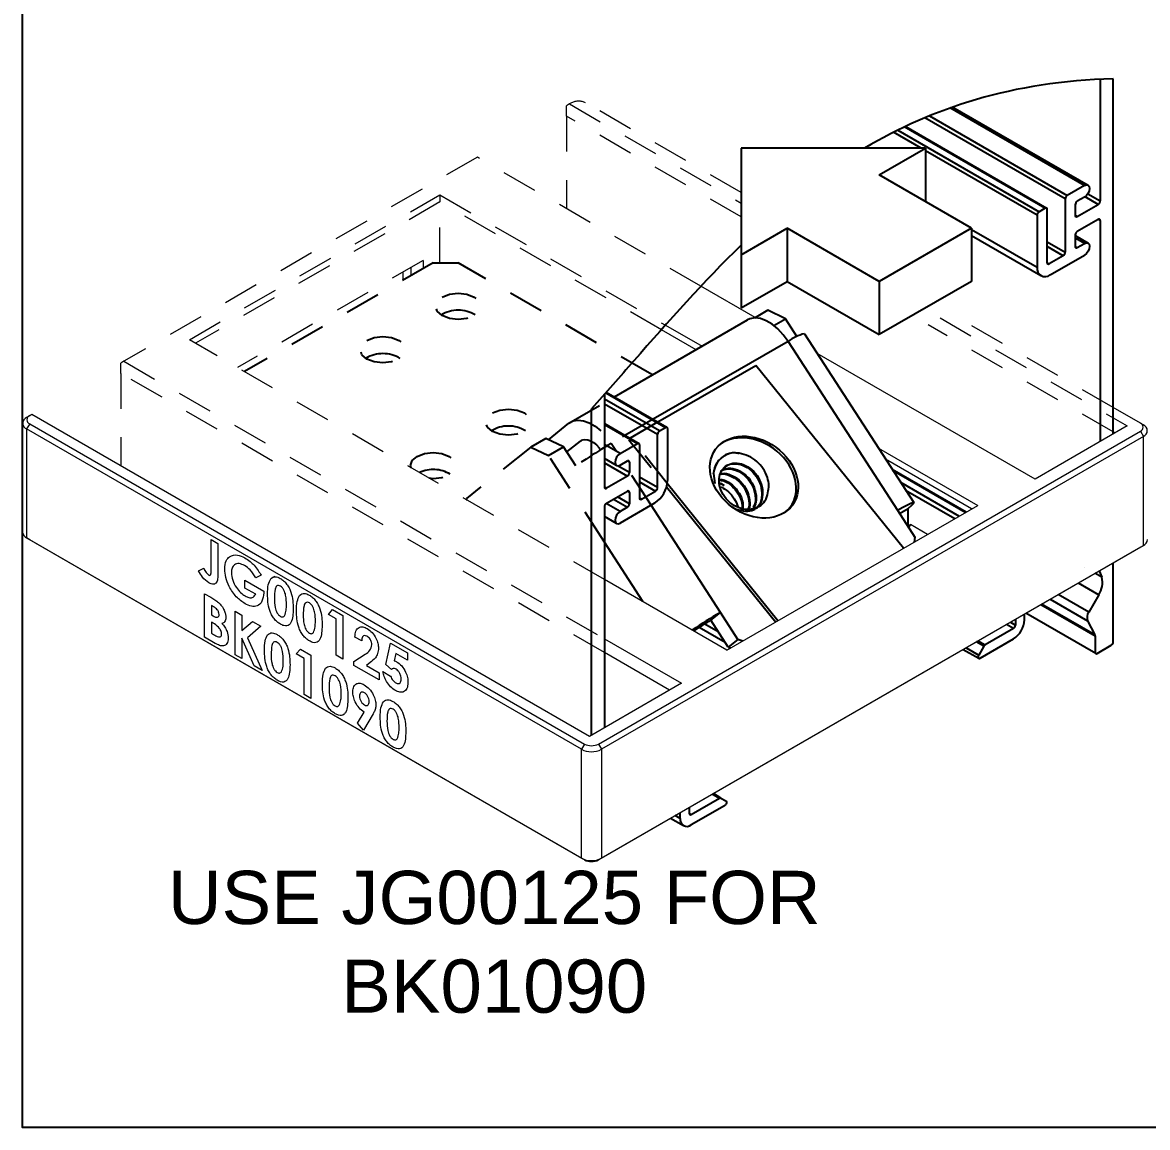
# Model space of a CAD drawing. Extents: x -0.2 to 12.5, y -10.1 to 0.
# Drawn here: x 0 to 3.964, y -10.085 to -6.192 of the extents above; entities that cross this region are included whole.
import ezdxf

# ---------------------------------------------------------------- set-up
doc = ezdxf.new("R2010")
doc.units = 0
doc.header["$LTSCALE"] = 0.5
doc.header["$MEASUREMENT"] = 0
doc.linetypes.add('HIDDEN', pattern=[0.375, 0.25, -0.125])
for name, color, linetype in [('Brackets', 181, 'CONTINUOUS'), ('Dimension', 10, 'CONTINUOUS'), ('FAB DWG', 221, 'CONTINUOUS'), ('Hardware', 242, 'CONTINUOUS'), ('Housing', 150, 'CONTINUOUS')]:
    doc.layers.add(name, color=color, linetype=linetype)
doc.layers.add('Jig', color=41, linetype='CONTINUOUS', lineweight=13)
doc.layers.add('Text-Unprinted', color=131, linetype='CONTINUOUS', plot=False)
doc.styles.get("Standard").update_dxf_attribs({"font": 'arial.ttf'})

msp = doc.modelspace()

# ---------------------------------------------------------------- linework, layer by layer
at = {"layer": 'Brackets', "linetype": 'HIDDEN', "lineweight": 25, "transparency": 16777216}
for p, q in [((1.4468, -7.0387), (0.7827, -7.422)), ((1.4468, -7.0387), (1.5352, -7.0387)), ((2.2176, -7.4326), (1.5352, -7.0387)), ((1.8529, -7.6616), (1.9251, -7.6039)), ((1.7908, -7.6877), (1.5645, -7.8685)), ((1.8437, -7.6572), (1.7908, -7.6877)), ((1.7908, -7.6877), (1.8531, -7.7173)), ((1.9059, -7.6869), (1.8437, -7.6572)), ((1.8531, -7.7173), (1.9059, -7.6869)), ((1.9495, -7.7543), (1.9059, -7.6869)), ((1.9175, -7.7048), (1.9656, -7.6665)), ((1.9721, -7.6627), (1.9656, -7.6665)), ((1.5645, -7.8734), (1.5645, -7.8685))]:
    msp.add_line(p, q, dxfattribs=at)
at = {"layer": 'Brackets', "transparency": 16777216}
for p, q in [((2.6257, -7.2057), (2.5785, -7.233)), ((2.6879, -7.2354), (2.6257, -7.2057)), ((2.0857, -7.511), (2.5545, -7.2399)), ((2.6469, -7.2591), (2.6879, -7.2354)), ((2.7285, -7.2981), (2.6879, -7.2354)), ((2.755, -7.2882), (3.14, -7.8835)), ((2.6974, -7.3152), (2.222, -7.5896)), ((2.6974, -7.3152), (3.0823, -7.9104)), ((2.4592, -8.2702), (2.2149, -7.8925)), ((3.0823, -7.9104), (3.1438, -8.0054)), ((3.0894, -7.9214), (3.1201, -7.9037)), ((3.1201, -7.9689), (3.1201, -7.9037)), ((3.1438, -8.0054), (3.1415, -8.0224)), ((2.186, -8.2321), (2.0504, -8.0224)), ((2.4252, -8.2973), (2.4592, -8.2702)), ((2.5206, -8.3651), (2.4592, -8.2702)), ((2.4867, -8.3923), (2.4252, -8.2973)), ((2.5206, -8.3651), (2.4867, -8.3923)), ((2.4867, -8.3923), (2.4955, -8.3953)), ((2.5376, -8.371), (2.5206, -8.3651))]:
    msp.add_line(p, q, dxfattribs=at)
at = {"layer": 'Brackets', "linetype": 'HIDDEN', "transparency": 16777216}
for p, q in [((1.9251, -7.6039), (2.0857, -7.511)), ((2.222, -7.5896), (2.0742, -7.6749)), ((2.2149, -7.8925), (2.0742, -7.6749)), ((2.0504, -8.0224), (1.8531, -7.7173))]:
    msp.add_line(p, q, dxfattribs=at)
at = {"layer": 'Brackets', "linetype": 'HIDDEN', "lineweight": 25, "transparency": 16777216, "flags": 128}
for points in [[(1.4786, -7.1591), (1.5046, -7.1491), (1.5352, -7.1455), (1.5658, -7.1491), (1.5918, -7.1591), (1.6091, -7.1741), (1.6152, -7.1917), (1.6091, -7.2094), (1.5918, -7.2244), (1.5658, -7.2344), (1.5352, -7.2379), (1.5046, -7.2344), (1.4786, -7.2244), (1.4613, -7.2094), (1.4552, -7.1917), (1.4613, -7.1741), (1.4786, -7.1591)], [(1.2135, -7.3121), (1.2394, -7.3021), (1.27, -7.2986), (1.3006, -7.3021), (1.3266, -7.3121), (1.3439, -7.3271), (1.35, -7.3448), (1.3439, -7.3625), (1.3266, -7.3775), (1.3006, -7.3875), (1.27, -7.391), (1.2394, -7.3875), (1.2135, -7.3775), (1.1961, -7.3625), (1.19, -7.3448), (1.1961, -7.3271), (1.2135, -7.3121)], [(1.6554, -7.5673), (1.6814, -7.5573), (1.712, -7.5537), (1.7426, -7.5573), (1.7685, -7.5673), (1.7859, -7.5823), (1.792, -7.5999), (1.7859, -7.6176), (1.7685, -7.6326), (1.7426, -7.6426), (1.712, -7.6461), (1.6814, -7.6426), (1.6554, -7.6326), (1.6381, -7.6176), (1.632, -7.5999), (1.6381, -7.5823), (1.6554, -7.5673)], [(1.9251, -7.6039), (1.9399, -7.5957), (1.9573, -7.5926), (1.9766, -7.5948), (1.997, -7.6022), (2.0177, -7.6144), (2.038, -7.6311), (2.0571, -7.6515), (2.0742, -7.6749)], [(1.9656, -7.6665), (1.973, -7.6624), (1.9817, -7.6608), (1.9913, -7.6619), (2.0016, -7.6656), (2.012, -7.6717), (2.0221, -7.6801), (2.0317, -7.6903), (2.037, -7.6972)], [(1.3695, -7.7608), (1.3668, -7.753), (1.3729, -7.7353), (1.3902, -7.7204)], [(1.3902, -7.7204), (1.4162, -7.7103), (1.4468, -7.7068), (1.4774, -7.7103), (1.5034, -7.7204), (1.5207, -7.7353), (1.5268, -7.753), (1.5207, -7.7707), (1.5034, -7.7857), (1.4774, -7.7957), (1.4468, -7.7992), (1.4334, -7.7977)]]:
    msp.add_lwpolyline(points, dxfattribs=at)
at = {"layer": 'Brackets', "transparency": 16777216, "flags": 128}
for points in [[(2.6974, -7.3152), (2.6802, -7.2918), (2.6612, -7.2713), (2.6408, -7.2547), (2.6201, -7.2424), (2.5997, -7.2351), (2.5804, -7.2329), (2.5631, -7.236), (2.5545, -7.2399)], [(3.0823, -7.9104), (3.1017, -7.8995), (3.1177, -7.8912), (3.1297, -7.8856), (3.1372, -7.8831), (3.1401, -7.8838), (3.1381, -7.8875), (3.1314, -7.8942), (3.1201, -7.9037)]]:
    msp.add_lwpolyline(points, dxfattribs=at)
at = {"layer": 'Brackets', "linetype": 'HIDDEN', "lineweight": 25, "transparency": 16777216}
for centre, radius, start, end in [((1.5352, -7.3204), 0.1151, 58.5387, 121.4613), ((1.27, -7.4735), 0.1151, 58.5387, 121.4613), ((1.712, -7.7286), 0.1151, 58.5387, 121.4613), ((2.9056, -9.1157), 1.6635, 119.987, 127.1815), ((1.4468, -7.8817), 0.1151, 58.5387, 114.9714), ((1.5816, -7.8182), 0.0574, 250.8853, 252.6736)]:
    msp.add_arc(centre, radius, start, end, dxfattribs=at)
at = {"layer": 'Brackets', "transparency": 16777216}
for centre, radius, start, end in [((2.7982, -7.456), 0.1732, 104.4522, 125.6272), ((3.2906, -9.7109), 1.6635, 119.987, 124.0309), ((2.8418, -9.0191), 0.8334, 119.987, 124.8884)]:
    msp.add_arc(centre, radius, start, end, dxfattribs=at)
at = {"layer": 'Dimension', "transparency": 16777216}
for p, q in [((3.1812, -6.6352), (2.5317, -6.6352)), ((2.5317, -6.6352), (2.5317, -7.1977)), ((3.0188, -6.7289), (3.1812, -6.6352)), ((3.1812, -6.6352), (3.1812, -6.8227)), ((3.3436, -6.9164), (3.0188, -6.7289)), ((2.5317, -7.0102), (2.6941, -6.9164)), ((3.0188, -7.1039), (2.6941, -6.9164)), ((2.6941, -6.9164), (2.6941, -7.1039)), ((3.3436, -6.9164), (3.0188, -7.1039)), ((3.3436, -6.9164), (3.3436, -7.1039)), ((2.5317, -7.1977), (2.6941, -7.1039)), ((2.6941, -7.1039), (3.0188, -7.2914)), ((3.0188, -7.1039), (3.0188, -7.2914)), ((3.3436, -7.1039), (3.0188, -7.2914))]:
    msp.add_line(p, q, dxfattribs=at)
msp.add_open_spline([(3.8429, -6.39), (3.4872, -6.4), (3.2057, -6.4936), (2.9667, -6.6352)], degree=3, dxfattribs=at)
msp.add_open_spline([(2.5317, -6.9763), (2.3994, -7.1049), (2.2271, -7.3009), (2.0548, -7.497), (2.0044, -7.5528)], degree=3, knots=[0.7939461, 0.7939461, 0.7939461, 0.7939461, 1, 1.0834941, 1.0834941, 1.0834941, 1.0834941], dxfattribs=at)
at = {"layer": 'Hardware', "transparency": 16777216}
for p, q in [((2.2386, -7.5992), (2.5838, -7.4)), ((3.1035, -8.0444), (2.5838, -7.4)), ((2.4342, -7.7811), (2.4389, -7.8161)), ((2.2694, -7.8274), (2.6537, -8.304)), ((2.6615, -8.2995), (2.2717, -7.8162)), ((2.4556, -7.8141), (2.4725, -7.8235))]:
    msp.add_line(p, q, dxfattribs=at)
at = {"layer": 'Hardware', "linetype": 'HIDDEN', "transparency": 16777216}
for p, q in [((2.1418, -7.6551), (2.2386, -7.5992)), ((2.1418, -7.6551), (2.1365, -7.6627)), ((2.1365, -7.6627), (2.2694, -7.8274)), ((2.2717, -7.8162), (2.1418, -7.6551))]:
    msp.add_line(p, q, dxfattribs=at)
at = {"layer": 'Hardware', "transparency": 16777216}
for centre, radius, start, end in [((2.5222, -7.7913), 0.0886, 120.8739, 173.3265), ((2.5609, -7.8412), 0.0656, 300.8739, 353.3265)]:
    msp.add_arc(centre, radius, start, end, dxfattribs=at)
msp.add_ellipse((2.5774, -7.7937), major_axis=(0.1353, -0.0984), ratio=0.778509, dxfattribs=at)
for start_param, end_param in [(6.072662, 9.091514), (2.808328, 2.931069)]:
    msp.add_ellipse((2.5705, -7.7992), major_axis=(0.1353, -0.0984), ratio=0.778509, start_param=start_param, end_param=end_param, dxfattribs=at)
for points, knots in [([(2.4342, -7.7811), (2.4374, -7.7676), (2.4437, -7.741), (2.4727, -7.7157), (2.5016, -7.7044), (2.5201, -7.7085), (2.5246, -7.7095)], [0, 0, 0, 0, 0.304607, 0.601132, 0.902953, 1, 1, 1, 1]), ([(2.6261, -7.8488), (2.6277, -7.8402), (2.6311, -7.8229), (2.6252, -7.7929), (2.6109, -7.763), (2.5875, -7.7369), (2.5577, -7.7177), (2.5241, -7.7075), (2.4959, -7.7083), (2.4812, -7.7137), (2.4767, -7.7153)], [0, 0, 0, 0, 0.115119, 0.232058, 0.365374, 0.498579, 0.632057, 0.780954, 0.933044, 1, 1, 1, 1]), ([(2.5946, -7.8975), (2.5849, -7.9016), (2.5652, -7.91), (2.5304, -7.9058), (2.4979, -7.8896), (2.4716, -7.8633), (2.4556, -7.8311), (2.4522, -7.7979), (2.4612, -7.7694), (2.4817, -7.7496), (2.5099, -7.7419), (2.5412, -7.7478), (2.5712, -7.7662), (2.5945, -7.7948), (2.6077, -7.8296), (2.608, -7.8642), (2.6007, -7.8891), (2.591, -7.8977), (2.5892, -7.8992)], [0, 0, 0, 0, 0.065164, 0.132057, 0.196278, 0.262584, 0.328891, 0.393112, 0.460004, 0.525168, 0.590333, 0.657225, 0.721446, 0.787753, 0.854059, 0.91828, 0.985173, 1, 1, 1, 1]), ([(2.4636, -7.7703), (2.4704, -7.7678), (2.4863, -7.7619), (2.5158, -7.7684), (2.5456, -7.7866), (2.5691, -7.8154), (2.5816, -7.8496), (2.5839, -7.8798), (2.5771, -7.8945), (2.5747, -7.8995)], [0, 0, 0, 0, 0.122234, 0.284558, 0.440399, 0.6013, 0.762201, 0.918042, 1, 1, 1, 1]), ([(2.4657, -7.7682), (2.4728, -7.7656), (2.4889, -7.7596), (2.5186, -7.7662), (2.5485, -7.7843), (2.5719, -7.8131), (2.5846, -7.8474), (2.5865, -7.88), (2.5785, -7.8967), (2.575, -7.9038)], [0, 0, 0, 0, 0.1215733, 0.2779183, 0.4280193, 0.5829944, 0.7379694, 0.8880704, 1, 1, 1, 1]), ([(2.4739, -7.7598), (2.4759, -7.7577), (2.4842, -7.7489), (2.5075, -7.7446), (2.5383, -7.7499), (2.5684, -7.7685), (2.5917, -7.7971), (2.6049, -7.8319), (2.605, -7.8664), (2.5984, -7.8905), (2.5896, -7.8985), (2.5886, -7.8994)], [0, 0, 0, 0, 0.0418242, 0.1750869, 0.3118839, 0.4432177, 0.578816, 0.7144144, 0.8457481, 0.9825451, 1, 1, 1, 1]), ([(2.4544, -7.801), (2.4607, -7.8017), (2.477, -7.8036), (2.5032, -7.8211), (2.526, -7.8492), (2.5388, -7.8795), (2.5381, -7.8978), (2.5379, -7.9044)], [0, 0, 0, 0, 0.146259, 0.379425, 0.620161, 0.860898, 1, 1, 1, 1]), ([(2.4547, -7.8038), (2.46, -7.8045), (2.4752, -7.8064), (2.5003, -7.8234), (2.5231, -7.8514), (2.5357, -7.8809), (2.5352, -7.8983), (2.535, -7.9042)], [0, 0, 0, 0, 0.12713, 0.370578, 0.621932, 0.873286, 1, 1, 1, 1]), ([(2.4592, -7.7835), (2.4601, -7.7832), (2.4703, -7.7802), (2.4933, -7.7872), (2.5228, -7.8046), (2.5465, -7.8336), (2.5585, -7.8676), (2.5617, -7.8938), (2.557, -7.9049), (2.5564, -7.9063)], [0, 0, 0, 0, 0.019052, 0.213756, 0.400684, 0.593682, 0.78668, 0.973608, 1, 1, 1, 1]), ([(2.4597, -7.7818), (2.4614, -7.7813), (2.4723, -7.778), (2.4961, -7.7848), (2.5257, -7.8023), (2.5493, -7.8313), (2.5615, -7.8654), (2.5644, -7.8924), (2.5593, -7.9043), (2.5583, -7.9065)], [0, 0, 0, 0, 0.034133, 0.222853, 0.404036, 0.591103, 0.778169, 0.959352, 1, 1, 1, 1]), ([(2.4556, -7.8141), (2.4565, -7.8143), (2.4624, -7.8162), (2.4678, -7.8202), (2.4725, -7.8235)], [0, 0, 0, 0, 0.147975, 1, 1, 1, 1]), ([(2.4619, -7.8282), (2.4706, -7.8333), (2.488, -7.8437), (2.5076, -7.869), (2.5187, -7.889), (2.52, -7.8996), (2.5201, -7.9001)], [0, 0, 0, 0, 0.3241362, 0.6509232, 0.9840361, 1, 1, 1, 1]), ([(2.5161, -7.906), (2.5267, -7.9091), (2.5472, -7.9153), (2.5749, -7.9106), (2.5885, -7.9015), (2.5946, -7.8975)], [0, 0, 0, 0, 0.370499, 0.71905, 1, 1, 1, 1])]:
    msp.add_open_spline(points, degree=3, knots=knots, dxfattribs=at)
at = {"layer": 'Housing', "transparency": 16777216}
for p, q in [((3.797, -6.3918), (3.797, -6.8203)), ((3.8429, -7.642), (3.8429, -6.39)), ((3.7417, -6.7661), (3.2688, -6.4931)), ((3.2779, -6.4899), (3.7542, -6.7649)), ((3.6737, -6.8136), (3.179, -6.528)), ((3.1954, -6.5211), (3.6807, -6.8013)), ((3.1667, -6.6352), (3.0692, -6.5789)), ((3.0843, -6.5713), (3.5817, -6.8585)), ((3.6029, -6.8462), (3.1073, -6.5601)), ((3.1106, -6.5586), (3.6079, -6.8457)), ((3.5747, -6.8707), (3.1812, -6.6436)), ((3.7417, -6.7661), (3.6807, -6.8013)), ((3.6737, -6.8136), (3.6737, -7.0014)), ((3.7417, -6.8069), (3.7161, -6.8217)), ((3.7899, -6.8326), (3.7435, -6.8058)), ((3.7534, -6.7952), (3.797, -6.8203)), ((3.6029, -6.8462), (3.5817, -6.8585)), ((3.61, -7.0381), (3.61, -6.8503)), ((3.709, -6.834), (3.709, -6.8711)), ((3.7161, -6.8752), (3.7899, -6.8326)), ((3.5747, -6.8707), (3.5747, -7.0544)), ((3.709, -6.8711), (3.7161, -6.8752)), ((3.7899, -6.8857), (3.7161, -6.9283)), ((3.797, -6.8897), (3.7899, -6.8857)), ((3.797, -6.8897), (3.797, -7.6685)), ((3.3436, -6.921), (3.5747, -7.0544)), ((3.5881, -7.0842), (3.3436, -6.943)), ((3.61, -6.9646), (3.6737, -7.0014)), ((3.709, -6.9405), (3.709, -6.981)), ((3.709, -6.9429), (3.7542, -6.969)), ((3.7417, -6.9702), (3.709, -6.9514)), ((3.7161, -6.985), (3.7417, -6.9702)), ((3.6666, -7.0136), (3.61, -6.981)), ((3.6666, -7.0136), (3.6171, -7.0422)), ((3.6206, -7.081), (3.7417, -7.0111)), ((3.709, -6.981), (3.7161, -6.985)), ((3.61, -7.0381), (3.6171, -7.0422)), ((2.0504, -7.5014), (2.0504, -7.8286)), ((2.2444, -7.6305), (2.0504, -7.5185)), ((2.0548, -7.4965), (2.2656, -7.6182)), ((2.0568, -7.4943), (2.2706, -7.6177)), ((2.0044, -8.7033), (2.0044, -7.5528)), ((2.0504, -7.5348), (2.2373, -7.6427)), ((2.0504, -7.6049), (2.1716, -7.6749)), ((2.0504, -7.6083), (2.1666, -7.6754)), ((2.2373, -7.8305), (2.2373, -7.6427)), ((2.2444, -7.6305), (2.2656, -7.6182)), ((2.2727, -7.6223), (2.2727, -7.806)), ((2.1056, -7.7106), (2.0504, -7.6787)), ((2.1056, -7.7106), (2.1666, -7.6754)), ((2.1737, -7.6795), (2.1737, -7.8673)), ((2.0931, -7.7527), (2.0504, -7.728)), ((2.0504, -7.7434), (2.1313, -7.7901)), ((2.1384, -7.7778), (2.0967, -7.7538)), ((2.1056, -7.7514), (2.1313, -7.7366)), ((2.1313, -7.7366), (2.1384, -7.7407)), ((2.1384, -7.7407), (2.1384, -7.7778)), ((3.0637, -7.7656), (3.325, -7.9164)), ((2.1313, -7.7901), (2.0575, -7.8327)), ((2.2373, -7.8305), (2.1737, -7.7938)), ((3.3227, -7.9178), (3.0665, -7.7699)), ((2.0575, -7.8327), (2.0504, -7.8286)), ((2.0575, -7.8858), (2.1313, -7.8432)), ((2.1313, -7.8432), (2.1384, -7.8472)), ((2.1384, -7.8472), (2.1384, -7.8877)), ((2.1737, -7.8101), (2.2303, -7.8428)), ((2.1808, -7.8714), (2.2303, -7.8428)), ((3.0935, -7.8116), (3.3001, -7.9309)), ((3.1114, -7.8393), (3.285, -7.9395)), ((2.1056, -7.9147), (2.0565, -7.8864)), ((2.0821, -7.8715), (2.1313, -7.8999)), ((2.1384, -7.8877), (2.0962, -7.8634)), ((2.2267, -7.8856), (2.1056, -7.9555)), ((2.1808, -7.8714), (2.1737, -7.8673)), ((2.0504, -7.898), (2.0504, -8.6768)), ((2.1313, -7.8999), (2.1056, -7.9147)), ((2.0931, -7.9568), (2.0504, -7.9321)), ((3.8429, -8.3746), (3.8429, -8.0951)), ((3.53, -8.2962), (3.53, -8.2758)), ((2.3843, -8.3226), (2.4757, -8.3753)), ((2.4038, -8.3102), (2.4513, -8.3375)), ((3.4911, -8.3268), (3.4664, -8.3125)), ((3.4805, -8.3043), (3.4982, -8.3146)), ((3.4982, -8.2941), (3.4982, -8.3146)), ((3.4911, -8.3268), (3.3915, -8.3843)), ((3.3143, -8.4003), (3.3689, -8.4318)), ((3.3243, -8.3945), (3.3689, -8.4202)), ((3.3865, -8.3896), (3.3597, -8.3741)), ((3.3668, -8.37), (3.3915, -8.3843)), ((3.3865, -8.3896), (3.3689, -8.4202)), ((3.3739, -8.4313), (3.4911, -8.3636)), ((2.4311, -8.9102), (2.4558, -8.9245)), ((2.4608, -8.924), (2.434, -8.9085)), ((2.3492, -8.9575), (2.3492, -8.9779)), ((2.3562, -8.982), (2.4558, -8.9245)), ((2.4735, -8.951), (2.3562, -9.0187)), ((2.4608, -8.924), (2.4785, -8.9342)), ((2.2835, -8.9954), (2.3287, -9.0214)), ((2.3173, -8.9963), (2.2996, -8.986)), ((2.3173, -8.9963), (2.3173, -8.9758)), ((2.3562, -8.982), (2.3492, -8.9779))]:
    msp.add_line(p, q, dxfattribs=at)
at = {"layer": 'Housing', "linetype": 'Continuous', "lineweight": 25, "transparency": 16777216}
for p, q in [((3.7403, -8.1104), (3.7403, -8.1104)), ((3.7937, -8.1235), (3.8025, -8.1463)), ((3.8025, -8.1463), (3.7784, -8.1324)), ((3.7195, -8.1664), (3.7918, -8.2081)), ((3.5882, -8.2422), (3.7793, -8.3525)), ((3.7786, -8.3494), (3.5905, -8.2408)), ((3.6207, -8.2234), (3.7523, -8.2994)), ((3.7565, -8.2693), (3.6489, -8.2072)), ((3.7918, -8.2081), (3.7565, -8.2693)), ((3.7814, -8.4151), (3.535, -8.2729)), ((3.7523, -8.2994), (3.7786, -8.3494)), ((3.7793, -8.3525), (3.7793, -8.4105)), ((3.7864, -8.4146), (3.8359, -8.386))]:
    msp.add_line(p, q, dxfattribs=at)
at = {"layer": 'Housing', "transparency": 16777216, "flags": 128}
for points in [[(3.7417, -6.7661), (3.7485, -6.7638), (3.7542, -6.7649), (3.758, -6.7693), (3.7594, -6.7763), (3.758, -6.7849), (3.7542, -6.7937), (3.7485, -6.8015), (3.7417, -6.8069)], [(3.7417, -6.9702), (3.7485, -6.9679), (3.7542, -6.969), (3.758, -6.9734), (3.7594, -6.9804), (3.758, -6.989), (3.7542, -6.9979), (3.7485, -7.0056), (3.7417, -7.0111)], [(2.1056, -7.7106), (2.0989, -7.716), (2.0931, -7.7238), (2.0893, -7.7326), (2.088, -7.7412), (2.0893, -7.7482), (2.0931, -7.7527), (2.0989, -7.7538), (2.1056, -7.7514)], [(2.1056, -7.9147), (2.0989, -7.9202), (2.0931, -7.9279), (2.0893, -7.9368), (2.088, -7.9453), (2.0893, -7.9524), (2.0931, -7.9568), (2.0989, -7.9579), (2.1056, -7.9555)], [(3.3689, -8.4202), (3.3676, -8.4228), (3.3669, -8.4255), (3.3668, -8.428), (3.3673, -8.43), (3.3684, -8.4314), (3.3699, -8.4321), (3.3718, -8.4321), (3.3739, -8.4313)], [(2.4785, -8.9342), (2.4797, -8.9354), (2.4804, -8.9373), (2.4805, -8.9396), (2.48, -8.9422), (2.479, -8.9449), (2.4774, -8.9474), (2.4756, -8.9495), (2.4735, -8.951)]]:
    msp.add_lwpolyline(points, dxfattribs=at)
at = {"layer": 'Housing', "transparency": 16777216}
for centre, radius, start, end in [((3.689, -6.8143), 0.0154, 122.6055, 177.3945), ((3.6057, -6.8496), 0.00437, 350.786, 129.2033), ((3.7244, -6.8347), 0.0154, 122.6055, 177.3945), ((3.7816, -6.8196), 0.0154, 302.6055, 357.3945), ((3.59, -6.8714), 0.0154, 122.6055, 177.3945), ((3.7133, -6.8718), 0.00437, 170.786, 309.2033), ((3.7926, -6.889), 0.00437, 350.786, 129.2033), ((3.7244, -6.9412), 0.0154, 122.6055, 177.3945), ((3.6583, -7.0007), 0.0154, 302.6055, 357.3945), ((3.7133, -6.9817), 0.00437, 170.786, 309.2033), ((3.6027, -7.059), 0.0284, 170.786, 309.2033), ((3.6143, -7.0388), 0.00437, 170.786, 309.2033), ((2.2527, -7.6434), 0.0154, 122.6055, 177.3945), ((2.2684, -7.6216), 0.00437, 350.786, 129.2033), ((2.1694, -7.6788), 0.00437, 350.786, 129.2033), ((2.134, -7.74), 0.00437, 350.786, 129.2033), ((2.123, -7.7771), 0.0154, 302.6055, 357.3945), ((2.1729, -7.8015), 0.0999, 302.6055, 357.3945), ((2.0547, -7.8293), 0.00437, 170.786, 309.2033), ((2.134, -7.8465), 0.00437, 350.786, 129.2033), ((2.222, -7.8298), 0.0154, 302.6055, 357.3945), ((2.0658, -7.8987), 0.0154, 122.6055, 177.3945), ((2.178, -7.868), 0.00437, 170.786, 309.2033), ((2.123, -7.887), 0.0154, 302.6055, 357.3945), ((3.4456, -8.2923), 0.0845, 302.6055, 357.3945), ((3.4829, -8.3139), 0.0154, 302.6055, 357.3945), ((3.3992, -8.3965), 0.0144, 121.9547, 151.1444), ((2.4588, -8.9286), 0.00503, 65.686, 125.6182), ((2.341, -9.0001), 0.024, 170.786, 309.2033), ((2.3535, -8.9786), 0.00437, 170.786, 309.2033)]:
    msp.add_arc(centre, radius, start, end, dxfattribs=at)
at = {"layer": 'Housing', "linetype": 'Continuous', "lineweight": 25, "transparency": 16777216}
for centre, radius, start, end in [((3.7274, -8.1652), 0.0774, 326.2775, 14.1132), ((3.7843, -8.2885), 0.0338, 145.2511, 198.7745), ((3.7727, -8.3523), 0.0066, 358.4325, 25.9311), ((3.8276, -8.373), 0.0154, 302.6023, 357.3977), ((3.7836, -8.4112), 0.00437, 170.7797, 309.185)]:
    msp.add_arc(centre, radius, start, end, dxfattribs=at)
at = {"layer": 'Jig', "linetype": 'HIDDEN', "transparency": 16777216}
for p, q in [((1.9274, -6.479), (1.9168, -6.4851)), ((1.9168, -6.5219), (1.9168, -6.4851)), ((1.9344, -6.4749), (1.9274, -6.479)), ((1.9274, -6.479), (2.5317, -6.8279)), ((2.5317, -6.7911), (1.9839, -6.4749)), ((1.9168, -6.5219), (1.9168, -6.8479)), ((2.5317, -6.8768), (1.9168, -6.5219)), ((1.6025, -6.6665), (0.3571, -7.3855)), ((2.39, -7.1211), (1.6025, -6.6665)), ((0.5878, -7.3095), (1.4709, -6.7996)), ((1.4709, -6.7996), (2.2652, -7.2581)), ((1.4709, -6.7996), (1.4709, -6.8241)), ((1.4709, -6.8241), (0.609, -7.3217)), ((1.4709, -7.0387), (1.4709, -6.8241)), ((2.2508, -7.2743), (1.4709, -6.8241)), ((1.4112, -7.0301), (0.7575, -7.4075)), ((1.3688, -7.0837), (1.3688, -7.0546)), ((1.4112, -7.0301), (1.4112, -7.0592)), ((1.3405, -7.0709), (1.3405, -7.1)), ((3.2333, -7.2329), (3.8429, -7.5848)), ((3.8429, -7.5481), (3.2651, -7.2145)), ((3.8429, -7.6338), (3.1909, -7.2574)), ((2.0504, -8.1539), (0.5878, -7.3095)), ((0.3571, -7.3855), (0.3465, -7.3916)), ((0.3465, -7.4283), (0.3465, -7.3916)), ((0.3571, -7.3855), (2.0504, -8.363)), ((0.3465, -7.4283), (0.3465, -7.7544)), ((2.0504, -8.4119), (0.3465, -7.4283))]:
    msp.add_line(p, q, dxfattribs=at)
at = {"layer": 'Jig', "transparency": 16777216}
for p, q in [((2.5812, -7.2315), (2.39, -7.1211)), ((1.4709, -7.2079), (1.4709, -7.2079)), ((2.373, -7.3449), (2.2508, -7.2743)), ((2.2652, -7.2581), (2.3942, -7.3326)), ((3.5676, -7.8009), (2.8, -7.3578)), ((3.9384, -7.6032), (3.8429, -7.5481)), ((0, -7.6036), (0, -7.9874)), ((0.0253, -7.5771), (0.0146, -7.5832)), ((0.0253, -7.6056), (0.0146, -7.624)), ((0.0323, -7.573), (0.0253, -7.5771)), ((0.0253, -7.6056), (1.9797, -8.7339)), ((1.9974, -8.7074), (0.0323, -7.573)), ((3.8429, -7.5848), (3.8924, -7.6134)), ((3.9384, -7.6032), (3.949, -7.6093)), ((1.9691, -8.7523), (0.0146, -7.624)), ((0.0146, -7.624), (0.0146, -8.0078)), ((2.0292, -8.7339), (3.9384, -7.6318)), ((3.8924, -7.6134), (3.5676, -7.8009)), ((3.85, -7.6379), (3.8429, -7.6338)), ((3.9384, -7.6318), (3.949, -7.6501)), ((3.949, -7.6501), (2.0398, -8.7523)), ((3.949, -8.0339), (3.949, -7.6501)), ((3.0158, -7.6915), (3.3653, -7.8932)), ((3.3441, -7.9055), (3.0411, -7.7306)), ((2.4821, -8.4031), (3.3653, -7.8932)), ((3.1205, -7.9694), (3.1284, -7.961)), ((3.1284, -7.961), (3.1221, -7.9719)), ((3.1881, -7.9955), (3.1284, -7.961)), ((0.0146, -8.0078), (1.9691, -9.1361)), ((0.0253, -8.0139), (0.0146, -8.0078)), ((1.9797, -9.1422), (0.0253, -8.0139)), ((0.6647, -8.0135), (0.6885, -8.0273)), ((0.6647, -8.1216), (0.6647, -8.0135)), ((0.6885, -8.0273), (0.6885, -8.1289)), ((3.9384, -8.04), (2.0292, -9.1422)), ((2.0398, -9.1361), (3.949, -8.0339)), ((3.9384, -8.04), (3.949, -8.0339)), ((0.6205, -8.1234), (0.6385, -8.1145)), ((0.7836, -8.1568), (0.8497, -8.195)), ((0.7836, -8.1843), (0.7836, -8.1568)), ((0.8406, -8.1394), (0.8226, -8.1489)), ((0.8886, -8.1434), (0.8744, -8.1515)), ((2.4821, -8.4031), (2.0504, -8.1539)), ((0.6417, -8.2044), (0.663, -8.2167)), ((0.6417, -8.3575), (0.6417, -8.2044)), ((0.8217, -8.2063), (0.7836, -8.1843)), ((0.8497, -8.195), (0.8499, -8.2016)), ((0.6655, -8.2456), (0.6655, -8.279)), ((0.673, -8.25), (0.6655, -8.2456)), ((0.6655, -8.279), (0.6718, -8.2827)), ((0.7488, -8.2662), (0.7726, -8.28)), ((0.7488, -8.4193), (0.7488, -8.2662)), ((0.7726, -8.28), (0.7726, -8.3339)), ((1.0777, -8.2775), (1.0919, -8.2602)), ((1.1049, -8.2932), (1.0777, -8.2775)), ((1.0919, -8.2602), (1.1287, -8.2814)), ((1.1287, -8.2814), (1.1287, -8.4345)), ((0.6655, -8.3045), (0.6655, -8.3438)), ((0.6712, -8.3078), (0.6655, -8.3045)), ((0.7726, -8.3339), (0.8102, -8.3017)), ((0.8402, -8.319), (0.793, -8.3595)), ((0.8102, -8.3017), (0.8402, -8.319)), ((1.1049, -8.4208), (1.1049, -8.2932)), ((0.679, -8.3791), (0.6417, -8.3575)), ((0.6655, -8.3438), (0.6724, -8.3477)), ((0.7726, -8.3613), (0.7726, -8.4331)), ((0.8162, -8.4582), (0.7726, -8.3613)), ((0.793, -8.3595), (0.8448, -8.4748)), ((1.195, -8.3707), (1.1712, -8.357)), ((2.0504, -8.363), (2.3222, -8.5199)), ((0.9647, -8.4164), (0.9789, -8.3991)), ((0.9789, -8.3991), (1.0157, -8.4203)), ((1.2805, -8.454), (1.2961, -8.3781)), ((1.2961, -8.3781), (1.3565, -8.4129)), ((0.7726, -8.4331), (0.7488, -8.4193)), ((0.9919, -8.4321), (0.9647, -8.4164)), ((0.9919, -8.5597), (0.9919, -8.4321)), ((1.0157, -8.4203), (1.0157, -8.5734)), ((1.1287, -8.4345), (1.1049, -8.4208)), ((1.1678, -8.4432), (1.207, -8.4176)), ((1.315, -8.4145), (1.3098, -8.4404)), ((1.3565, -8.4384), (1.315, -8.4145)), ((1.3565, -8.4129), (1.3565, -8.4384)), ((2.2798, -8.5444), (2.0504, -8.4119)), ((0.8448, -8.4748), (0.8162, -8.4582)), ((1.1678, -8.4571), (1.1678, -8.4432)), ((1.2562, -8.5081), (1.1678, -8.4571)), ((1.2254, -8.4465), (1.2116, -8.4568)), ((1.2116, -8.4568), (1.2562, -8.4826)), ((1.2698, -8.4787), (1.297, -8.4944)), ((1.3005, -8.4709), (1.2805, -8.454)), ((1.2562, -8.4826), (1.2562, -8.5081)), ((2.3222, -8.5199), (1.9974, -8.7074)), ((1.0157, -8.5734), (0.9919, -8.5597)), ((1.1804, -8.6602), (1.2035, -8.621)), ((1.2351, -8.6275), (1.2015, -8.6846)), ((1.2015, -8.6846), (1.1804, -8.6602)), ((1.9797, -8.7339), (1.9691, -8.7523)), ((1.9691, -9.1361), (1.9691, -8.7523)), ((2.0292, -8.7339), (2.0398, -8.7523)), ((2.0398, -8.7523), (2.0398, -9.1361)), ((1.9797, -9.1422), (1.9691, -9.1361)), ((2.0292, -9.1422), (2.0398, -9.1361))]:
    msp.add_line(p, q, dxfattribs=at)
at = {"layer": 'Jig', "linetype": 'HIDDEN', "transparency": 16777216}
msp.add_arc((1.9592, -6.5227), 0.0538, 62.6097, 117.3903, dxfattribs=at)
at = {"layer": 'Jig', "transparency": 16777216}
for centre, radius, start, end in [((0.0224, -7.6036), 0.0218, 110.7834, 249.2166), ((0.0307, -7.5913), 0.0153, 110.7834, 249.2166), ((3.933, -7.6175), 0.0153, 290.7834, 69.2166), ((3.9412, -7.6297), 0.0218, 290.7834, 69.2166), ((0.025, -7.9849), 0.0251, 185.6948, 245.6253), ((3.9386, -8.011), 0.0251, 294.3747, 354.3052), ((2.0044, -8.684), 0.0769, 242.6097, 297.3903), ((2.0044, -8.6861), 0.0538, 242.6097, 297.3903), ((2.0044, -9.0678), 0.0769, 242.6097, 297.3903), ((2.0044, -9.0944), 0.0538, 242.6097, 297.3903)]:
    msp.add_arc(centre, radius, start, end, dxfattribs=at)
for points, knots in [([(0.7123, -8.1168), (0.7132, -8.1064), (0.7148, -8.0877), (0.7251, -8.0781), (0.7296, -8.0739)], [0, 0, 0, 0, 0.559331, 1, 1, 1, 1]), ([(0.7296, -8.0739), (0.7383, -8.0702), (0.7539, -8.0635), (0.7743, -8.0737), (0.7834, -8.0781)], [0, 0, 0, 0, 0.558593, 1, 1, 1, 1]), ([(0.7834, -8.0781), (0.7896, -8.0821), (0.8007, -8.0891), (0.8111, -8.0995), (0.8157, -8.104)], [0, 0, 0, 0, 0.559875, 1, 1, 1, 1]), ([(0.6567, -8.166), (0.6487, -8.1599), (0.6344, -8.1491), (0.6247, -8.1313), (0.6205, -8.1234)], [0, 0, 0, 0, 0.55802, 1, 1, 1, 1]), ([(0.6385, -8.1145), (0.6413, -8.1198), (0.6451, -8.127), (0.6518, -8.135), (0.6551, -8.1373), (0.6567, -8.1385)], [0, 0, 0, 0, 0.560042, 0.780202, 1, 1, 1, 1]), ([(0.6567, -8.1385), (0.6577, -8.139), (0.6596, -8.1399), (0.6619, -8.1392), (0.6633, -8.1371), (0.6646, -8.1314), (0.6646, -8.1259), (0.6647, -8.1216)], [0, 0, 0, 0, 0.124882, 0.249491, 0.374223, 0.499415, 1, 1, 1, 1]), ([(0.784, -8.2395), (0.7735, -8.2322), (0.7524, -8.2176), (0.7284, -8.1821), (0.7147, -8.1468), (0.7131, -8.1268), (0.7123, -8.1168)], [0, 0, 0, 0, 0.279925, 0.559162, 0.779596, 1, 1, 1, 1]), ([(0.7827, -8.1052), (0.7759, -8.1021), (0.7623, -8.0959), (0.747, -8.101), (0.7375, -8.1128), (0.7365, -8.1246), (0.736, -8.1305)], [0, 0, 0, 0, 0.279829, 0.559453, 0.779648, 1, 1, 1, 1]), ([(0.8226, -8.1489), (0.8161, -8.1387), (0.8045, -8.1203), (0.7894, -8.1098), (0.7827, -8.1052)], [0, 0, 0, 0, 0.559571, 1, 1, 1, 1]), ([(0.8157, -8.104), (0.8208, -8.1102), (0.83, -8.1211), (0.8373, -8.1338), (0.8406, -8.1394)], [0, 0, 0, 0, 0.559451, 1, 1, 1, 1]), ([(0.6885, -8.1289), (0.6884, -8.1352), (0.6882, -8.1477), (0.6859, -8.1625), (0.6794, -8.1692), (0.6706, -8.1721), (0.6622, -8.1684), (0.6567, -8.166)], [0, 0, 0, 0, 0.251104, 0.500805, 0.626086, 0.751378, 1, 1, 1, 1]), ([(0.736, -8.1305), (0.7369, -8.1391), (0.7386, -8.1563), (0.752, -8.1817), (0.7679, -8.2012), (0.779, -8.2086), (0.7845, -8.2123)], [0, 0, 0, 0, 0.279403, 0.559124, 0.77942, 1, 1, 1, 1]), ([(0.8635, -8.2064), (0.8636, -8.1945), (0.8637, -8.1733), (0.8712, -8.1582), (0.8744, -8.1515)], [0, 0, 0, 0, 0.561086, 1, 1, 1, 1]), ([(0.8744, -8.1515), (0.8795, -8.1478), (0.8886, -8.141), (0.9022, -8.1474), (0.9082, -8.1502)], [0, 0, 0, 0, 0.558689, 1, 1, 1, 1]), ([(0.9082, -8.1502), (0.9121, -8.1527), (0.92, -8.1579), (0.931, -8.1697), (0.94, -8.184), (0.9483, -8.2043), (0.9531, -8.2295), (0.9534, -8.2478), (0.9536, -8.257)], [0, 0, 0, 0, 0.1250479, 0.2499548, 0.3747984, 0.49985, 0.7494878, 1, 1, 1, 1]), ([(0.8499, -8.2016), (0.8486, -8.212), (0.846, -8.2328), (0.829, -8.2487), (0.807, -8.2508), (0.7917, -8.2432), (0.784, -8.2395)], [0, 0, 0, 0, 0.279581, 0.559329, 0.779421, 1, 1, 1, 1]), ([(0.9088, -8.178), (0.9063, -8.1769), (0.9015, -8.1748), (0.8935, -8.1771), (0.8876, -8.1928), (0.8874, -8.2094), (0.8873, -8.2204)], [0, 0, 0, 0, 0.124864, 0.249677, 0.498634, 1, 1, 1, 1]), ([(0.9298, -8.2432), (0.9298, -8.2324), (0.9297, -8.2161), (0.9231, -8.1946), (0.9158, -8.1831), (0.9111, -8.1797), (0.9088, -8.178)], [0, 0, 0, 0, 0.501438, 0.75036, 0.875309, 1, 1, 1, 1]), ([(0.9764, -8.2104), (0.9815, -8.2066), (0.9906, -8.1999), (1.0042, -8.2063), (1.0102, -8.2091)], [0, 0, 0, 0, 0.558689, 1, 1, 1, 1]), ([(0.663, -8.2167), (0.6681, -8.2196), (0.6771, -8.2249), (0.6861, -8.2319), (0.69, -8.235)], [0, 0, 0, 0, 0.560274, 1, 1, 1, 1]), ([(0.69, -8.235), (0.694, -8.2389), (0.702, -8.2467), (0.7107, -8.2614), (0.7157, -8.2756), (0.7162, -8.2836), (0.7165, -8.2875)], [0, 0, 0, 0, 0.280151, 0.559809, 0.779827, 1, 1, 1, 1]), ([(0.7845, -8.2123), (0.7889, -8.2145), (0.7977, -8.2189), (0.8124, -8.2194), (0.8182, -8.2112), (0.8217, -8.2063)], [0, 0, 0, 0, 0.281092, 0.56137, 1, 1, 1, 1]), ([(0.9089, -8.3115), (0.905, -8.3091), (0.8972, -8.3041), (0.8862, -8.2926), (0.8773, -8.2785), (0.869, -8.2585), (0.864, -8.2335), (0.8637, -8.2155), (0.8635, -8.2064)], [0, 0, 0, 0, 0.125092, 0.249938, 0.374824, 0.499891, 0.749468, 1, 1, 1, 1]), ([(0.8873, -8.2204), (0.8874, -8.2311), (0.8875, -8.247), (0.8944, -8.2682), (0.9019, -8.2791), (0.9065, -8.2824), (0.9088, -8.284)], [0, 0, 0, 0, 0.501325, 0.750122, 0.875087, 1, 1, 1, 1]), ([(0.9233, -8.2819), (0.9256, -8.2755), (0.9298, -8.2642), (0.9298, -8.2496), (0.9298, -8.2432)], [0, 0, 0, 0, 0.558436, 1, 1, 1, 1]), ([(0.9655, -8.2653), (0.9656, -8.2534), (0.9657, -8.2322), (0.9731, -8.217), (0.9764, -8.2104)], [0, 0, 0, 0, 0.561086, 1, 1, 1, 1]), ([(1.0107, -8.2369), (1.0083, -8.2358), (1.0035, -8.2337), (0.9955, -8.236), (0.9896, -8.2517), (0.9894, -8.2683), (0.9893, -8.2793)], [0, 0, 0, 0, 0.124864, 0.249677, 0.498634, 1, 1, 1, 1]), ([(1.0102, -8.2091), (1.0141, -8.2116), (1.022, -8.2167), (1.033, -8.2285), (1.0419, -8.2428), (1.0503, -8.2632), (1.0551, -8.2884), (1.0554, -8.3067), (1.0556, -8.3158)], [0, 0, 0, 0, 0.1250479, 0.2499548, 0.3747984, 0.49985, 0.7494878, 1, 1, 1, 1]), ([(1.0318, -8.3021), (1.0318, -8.2912), (1.0317, -8.275), (1.0251, -8.2534), (1.0178, -8.2419), (1.0131, -8.2386), (1.0107, -8.2369)], [0, 0, 0, 0, 0.501438, 0.75036, 0.875309, 1, 1, 1, 1]), ([(0.6718, -8.2827), (0.6745, -8.2841), (0.6799, -8.287), (0.6872, -8.2881), (0.6921, -8.2845), (0.6925, -8.2798), (0.6927, -8.2775)], [0, 0, 0, 0, 0.281055, 0.560556, 0.780119, 1, 1, 1, 1]), ([(0.6927, -8.2775), (0.6924, -8.2747), (0.692, -8.2704), (0.6891, -8.2646), (0.6835, -8.2567), (0.6776, -8.2529), (0.673, -8.25)], [0, 0, 0, 0, 0.249524, 0.375337, 0.501178, 1, 1, 1, 1]), ([(0.9088, -8.284), (0.9104, -8.2848), (0.9138, -8.2865), (0.9192, -8.2862), (0.9218, -8.2835), (0.9233, -8.2819)], [0, 0, 0, 0, 0.280266, 0.560445, 1, 1, 1, 1]), ([(0.9536, -8.257), (0.953, -8.275), (0.9523, -8.2977), (0.9403, -8.3142), (0.9317, -8.3187), (0.9206, -8.3176), (0.9128, -8.3136), (0.9089, -8.3115)], [0, 0, 0, 0, 0.498805, 0.624244, 0.749413, 0.874575, 1, 1, 1, 1]), ([(1.0109, -8.3704), (1.007, -8.3679), (0.9992, -8.363), (0.9882, -8.3515), (0.9793, -8.3374), (0.971, -8.3173), (0.966, -8.2924), (0.9657, -8.2743), (0.9655, -8.2653)], [0, 0, 0, 0, 0.1250916, 0.249938, 0.3748243, 0.4998914, 0.7494676, 1, 1, 1, 1]), ([(0.9893, -8.2793), (0.9894, -8.29), (0.9895, -8.3059), (0.9964, -8.3271), (1.0039, -8.338), (1.0085, -8.3413), (1.0107, -8.3429)], [0, 0, 0, 0, 0.501325, 0.750122, 0.875087, 1, 1, 1, 1]), ([(0.7012, -8.3465), (0.7011, -8.3445), (0.7009, -8.3405), (0.6987, -8.334), (0.6952, -8.3278), (0.6864, -8.3171), (0.678, -8.3119), (0.6712, -8.3078)], [0, 0, 0, 0, 0.125207, 0.250307, 0.37553, 0.500744, 1, 1, 1, 1]), ([(0.7165, -8.2875), (0.7163, -8.2907), (0.7159, -8.2969), (0.7117, -8.3054), (0.7061, -8.3077), (0.7027, -8.3091)], [0, 0, 0, 0, 0.280359, 0.56041, 1, 1, 1, 1]), ([(0.7027, -8.3091), (0.7063, -8.3134), (0.7133, -8.322), (0.7231, -8.3407), (0.7243, -8.3535), (0.725, -8.3613)], [0, 0, 0, 0, 0.2813017, 0.5616249, 1, 1, 1, 1]), ([(1.0556, -8.3158), (1.055, -8.3339), (1.0543, -8.3565), (1.0423, -8.3731), (1.0337, -8.3776), (1.0226, -8.3764), (1.0148, -8.3724), (1.0109, -8.3704)], [0, 0, 0, 0, 0.498805, 0.624244, 0.749413, 0.874575, 1, 1, 1, 1]), ([(1.0253, -8.3407), (1.0276, -8.3344), (1.0318, -8.323), (1.0318, -8.3085), (1.0318, -8.3021)], [0, 0, 0, 0, 0.558436, 1, 1, 1, 1]), ([(1.1712, -8.357), (1.1719, -8.3496), (1.1733, -8.3349), (1.1838, -8.3221), (1.1988, -8.3195), (1.2094, -8.3246), (1.2147, -8.3271)], [0, 0, 0, 0, 0.280627, 0.559915, 0.779791, 1, 1, 1, 1]), ([(0.6724, -8.3477), (0.6786, -8.3513), (0.6864, -8.3557), (0.6951, -8.3568), (0.6987, -8.3552), (0.7009, -8.3517), (0.7011, -8.3482), (0.7012, -8.3465)], [0, 0, 0, 0, 0.5001316, 0.625245, 0.7501481, 0.874948, 1, 1, 1, 1]), ([(0.725, -8.3613), (0.7241, -8.368), (0.7222, -8.3815), (0.7094, -8.3898), (0.6939, -8.3872), (0.684, -8.3818), (0.679, -8.3791)], [0, 0, 0, 0, 0.279205, 0.558492, 0.778703, 1, 1, 1, 1]), ([(0.8525, -8.4042), (0.8526, -8.3923), (0.8527, -8.371), (0.8601, -8.3559), (0.8634, -8.3493)], [0, 0, 0, 0, 0.561086, 1, 1, 1, 1]), ([(0.8634, -8.3493), (0.8684, -8.3455), (0.8775, -8.3388), (0.8911, -8.3451), (0.8971, -8.348)], [0, 0, 0, 0, 0.558689, 1, 1, 1, 1]), ([(0.8971, -8.348), (0.9011, -8.3505), (0.9089, -8.3556), (0.92, -8.3674), (0.9289, -8.3817), (0.9372, -8.4021), (0.942, -8.4272), (0.9424, -8.4455), (0.9426, -8.4547)], [0, 0, 0, 0, 0.125048, 0.249955, 0.374798, 0.49985, 0.749488, 1, 1, 1, 1]), ([(1.0107, -8.3429), (1.0124, -8.3437), (1.0158, -8.3453), (1.0212, -8.345), (1.0237, -8.3424), (1.0253, -8.3407)], [0, 0, 0, 0, 0.280266, 0.560445, 1, 1, 1, 1]), ([(1.2133, -8.3538), (1.2102, -8.3527), (1.204, -8.3503), (1.1965, -8.3567), (1.1956, -8.3654), (1.195, -8.3707)], [0, 0, 0, 0, 0.278755, 0.559273, 1, 1, 1, 1]), ([(1.2307, -8.3842), (1.2304, -8.3811), (1.2299, -8.3748), (1.2254, -8.3652), (1.2195, -8.3579), (1.2154, -8.3552), (1.2133, -8.3538)], [0, 0, 0, 0, 0.279907, 0.55917, 0.779387, 1, 1, 1, 1]), ([(1.2147, -8.3271), (1.2206, -8.3312), (1.2324, -8.3394), (1.2454, -8.3596), (1.2529, -8.3792), (1.254, -8.3904), (1.2545, -8.396)], [0, 0, 0, 0, 0.279805, 0.55906, 0.779652, 1, 1, 1, 1]), ([(0.8977, -8.3758), (0.8953, -8.3747), (0.8905, -8.3726), (0.8824, -8.3749), (0.8765, -8.3906), (0.8764, -8.4071), (0.8763, -8.4182)], [0, 0, 0, 0, 0.124864, 0.249677, 0.498634, 1, 1, 1, 1]), ([(0.9188, -8.441), (0.9187, -8.4301), (0.9187, -8.4139), (0.9121, -8.3923), (0.9047, -8.3808), (0.9001, -8.3775), (0.8977, -8.3758)], [0, 0, 0, 0, 0.501438, 0.75036, 0.875309, 1, 1, 1, 1]), ([(1.207, -8.4176), (1.2135, -8.4138), (1.225, -8.4071), (1.229, -8.3912), (1.2307, -8.3842)], [0, 0, 0, 0, 0.562473, 1, 1, 1, 1]), ([(1.2545, -8.396), (1.2537, -8.4027), (1.2523, -8.4162), (1.2419, -8.4333), (1.2317, -8.4415), (1.2254, -8.4465)], [0, 0, 0, 0, 0.279438, 0.559473, 1, 1, 1, 1]), ([(0.8978, -8.5093), (0.8939, -8.5068), (0.8862, -8.5018), (0.8752, -8.4904), (0.8663, -8.4763), (0.8579, -8.4562), (0.853, -8.4313), (0.8526, -8.4132), (0.8525, -8.4042)], [0, 0, 0, 0, 0.1250916, 0.249938, 0.3748243, 0.4998914, 0.7494676, 1, 1, 1, 1]), ([(0.8763, -8.4182), (0.8763, -8.4288), (0.8764, -8.4448), (0.8834, -8.466), (0.8909, -8.4769), (0.8954, -8.4801), (0.8977, -8.4818)], [0, 0, 0, 0, 0.501325, 0.750122, 0.875087, 1, 1, 1, 1]), ([(0.9122, -8.4796), (0.9146, -8.4733), (0.9187, -8.4619), (0.9188, -8.4474), (0.9188, -8.441)], [0, 0, 0, 0, 0.558436, 1, 1, 1, 1]), ([(1.3098, -8.4404), (1.3113, -8.4408), (1.314, -8.4416), (1.3168, -8.443), (1.318, -8.4437)], [0, 0, 0, 0, 0.559986, 1, 1, 1, 1]), ([(0.8977, -8.4818), (0.8994, -8.4826), (0.9028, -8.4842), (0.9082, -8.4839), (0.9107, -8.4813), (0.9122, -8.4796)], [0, 0, 0, 0, 0.280266, 0.560445, 1, 1, 1, 1]), ([(0.9426, -8.4547), (0.942, -8.4728), (0.9413, -8.4954), (0.9293, -8.512), (0.9206, -8.5165), (0.9096, -8.5153), (0.9017, -8.5113), (0.8978, -8.5093)], [0, 0, 0, 0, 0.498805, 0.624244, 0.749413, 0.874575, 1, 1, 1, 1]), ([(1.0565, -8.5219), (1.0565, -8.51), (1.0567, -8.4888), (1.0641, -8.4737), (1.0673, -8.467)], [0, 0, 0, 0, 0.561086, 1, 1, 1, 1]), ([(1.0673, -8.467), (1.0724, -8.4633), (1.0815, -8.4565), (1.0951, -8.4629), (1.1011, -8.4657)], [0, 0, 0, 0, 0.558689, 1, 1, 1, 1]), ([(1.1011, -8.4657), (1.105, -8.4683), (1.1129, -8.4734), (1.124, -8.4852), (1.1329, -8.4995), (1.1412, -8.5198), (1.146, -8.545), (1.1464, -8.5633), (1.1465, -8.5725)], [0, 0, 0, 0, 0.125048, 0.249955, 0.374798, 0.49985, 0.749488, 1, 1, 1, 1]), ([(1.3138, -8.5453), (1.3081, -8.5414), (1.2965, -8.5335), (1.2827, -8.515), (1.2736, -8.496), (1.2711, -8.4844), (1.2698, -8.4787)], [0, 0, 0, 0, 0.279859, 0.559381, 0.779502, 1, 1, 1, 1]), ([(1.3162, -8.4701), (1.3145, -8.4693), (1.311, -8.4678), (1.3055, -8.468), (1.3024, -8.4698), (1.3005, -8.4709)], [0, 0, 0, 0, 0.279807, 0.55982, 1, 1, 1, 1]), ([(1.3344, -8.5049), (1.3341, -8.5014), (1.3337, -8.4944), (1.3292, -8.4838), (1.323, -8.4749), (1.3185, -8.4717), (1.3162, -8.4701)], [0, 0, 0, 0, 0.280437, 0.560075, 0.780143, 1, 1, 1, 1]), ([(1.318, -8.4437), (1.3242, -8.4482), (1.3368, -8.4572), (1.3501, -8.4792), (1.3572, -8.5001), (1.3578, -8.5118), (1.3582, -8.5176)], [0, 0, 0, 0, 0.279289, 0.55876, 0.779156, 1, 1, 1, 1]), ([(1.1017, -8.4935), (1.0993, -8.4924), (1.0944, -8.4903), (1.0864, -8.4926), (1.0805, -8.5083), (1.0804, -8.5249), (1.0803, -8.536)], [0, 0, 0, 0, 0.124864, 0.249677, 0.498634, 1, 1, 1, 1]), ([(1.1227, -8.5587), (1.1227, -8.5479), (1.1226, -8.5316), (1.116, -8.5101), (1.1087, -8.4986), (1.104, -8.4952), (1.1017, -8.4935)], [0, 0, 0, 0, 0.501438, 0.75036, 0.875309, 1, 1, 1, 1]), ([(1.1635, -8.5495), (1.1642, -8.5429), (1.1655, -8.5297), (1.1765, -8.5204), (1.1899, -8.5184), (1.1994, -8.5229), (1.2041, -8.5252)], [0, 0, 0, 0, 0.2797, 0.55942, 0.779679, 1, 1, 1, 1]), ([(1.297, -8.4944), (1.2981, -8.4971), (1.3002, -8.5027), (1.3063, -8.512), (1.3118, -8.5161), (1.3152, -8.5186)], [0, 0, 0, 0, 0.281186, 0.561967, 1, 1, 1, 1]), ([(1.3582, -8.5176), (1.3575, -8.525), (1.3561, -8.5396), (1.3443, -8.5503), (1.3296, -8.5527), (1.3191, -8.5478), (1.3138, -8.5453)], [0, 0, 0, 0, 0.279835, 0.559521, 0.779704, 1, 1, 1, 1]), ([(1.3152, -8.5186), (1.3182, -8.5199), (1.3242, -8.5224), (1.3305, -8.519), (1.3339, -8.5128), (1.3342, -8.5075), (1.3344, -8.5049)], [0, 0, 0, 0, 0.279077, 0.5587, 0.779136, 1, 1, 1, 1]), ([(1.1018, -8.6271), (1.0979, -8.6246), (1.0901, -8.6196), (1.0792, -8.6081), (1.0702, -8.594), (1.0619, -8.574), (1.0569, -8.549), (1.0566, -8.531), (1.0565, -8.5219)], [0, 0, 0, 0, 0.125092, 0.249938, 0.374824, 0.499891, 0.749468, 1, 1, 1, 1]), ([(1.0803, -8.536), (1.0803, -8.5466), (1.0804, -8.5625), (1.0873, -8.5837), (1.0948, -8.5947), (1.0994, -8.5979), (1.1017, -8.5995)], [0, 0, 0, 0, 0.501325, 0.750122, 0.875087, 1, 1, 1, 1]), ([(1.1162, -8.5974), (1.1185, -8.591), (1.1227, -8.5797), (1.1227, -8.5652), (1.1227, -8.5587)], [0, 0, 0, 0, 0.558436, 1, 1, 1, 1]), ([(1.2035, -8.621), (1.1974, -8.6166), (1.1853, -8.6079), (1.1723, -8.5869), (1.1646, -8.5666), (1.1639, -8.5552), (1.1635, -8.5495)], [0, 0, 0, 0, 0.279339, 0.559087, 0.779393, 1, 1, 1, 1]), ([(1.2046, -8.5529), (1.2019, -8.5518), (1.1966, -8.5496), (1.191, -8.5524), (1.1878, -8.5577), (1.1875, -8.5624), (1.1873, -8.5647)], [0, 0, 0, 0, 0.279178, 0.558905, 0.779362, 1, 1, 1, 1]), ([(1.2041, -8.5252), (1.2102, -8.5295), (1.2224, -8.5381), (1.2355, -8.5592), (1.2438, -8.5795), (1.2447, -8.591), (1.2451, -8.5968)], [0, 0, 0, 0, 0.279545, 0.559152, 0.77959, 1, 1, 1, 1]), ([(1.2213, -8.5844), (1.2211, -8.5812), (1.2206, -8.5749), (1.2163, -8.5653), (1.2108, -8.5573), (1.2066, -8.5544), (1.2046, -8.5529)], [0, 0, 0, 0, 0.280155, 0.559809, 0.780058, 1, 1, 1, 1]), ([(1.1017, -8.5995), (1.1034, -8.6003), (1.1067, -8.602), (1.1122, -8.6017), (1.1147, -8.599), (1.1162, -8.5974)], [0, 0, 0, 0, 0.280266, 0.560445, 1, 1, 1, 1]), ([(1.1465, -8.5725), (1.146, -8.5905), (1.1452, -8.6132), (1.1332, -8.6298), (1.1246, -8.6342), (1.1135, -8.6331), (1.1057, -8.6291), (1.1018, -8.6271)], [0, 0, 0, 0, 0.498805, 0.624244, 0.749413, 0.874575, 1, 1, 1, 1]), ([(1.1873, -8.5647), (1.1876, -8.5679), (1.1881, -8.5743), (1.1926, -8.5841), (1.1984, -8.5919), (1.2026, -8.5947), (1.2047, -8.5961)], [0, 0, 0, 0, 0.280016, 0.559624, 0.779676, 1, 1, 1, 1]), ([(1.2047, -8.5961), (1.2073, -8.5973), (1.2125, -8.5995), (1.2179, -8.5964), (1.2209, -8.5913), (1.2212, -8.5867), (1.2213, -8.5844)], [0, 0, 0, 0, 0.279141, 0.558801, 0.779318, 1, 1, 1, 1]), ([(1.2451, -8.5968), (1.2449, -8.601), (1.2444, -8.608), (1.2413, -8.6157), (1.2384, -8.6217), (1.2362, -8.6256), (1.2351, -8.6275)], [0, 0, 0, 0, 0.339505, 0.559557, 0.77977, 1, 1, 1, 1]), ([(1.2604, -8.6397), (1.2605, -8.6278), (1.2606, -8.6065), (1.2681, -8.5914), (1.2713, -8.5848)], [0, 0, 0, 0, 0.561086, 1, 1, 1, 1]), ([(1.2713, -8.5848), (1.2764, -8.581), (1.2855, -8.5743), (1.2991, -8.5806), (1.3051, -8.5835)], [0, 0, 0, 0, 0.558689, 1, 1, 1, 1]), ([(1.3051, -8.5835), (1.309, -8.586), (1.3169, -8.5911), (1.3279, -8.6029), (1.3369, -8.6172), (1.3452, -8.6376), (1.35, -8.6627), (1.3503, -8.6811), (1.3505, -8.6902)], [0, 0, 0, 0, 0.125048, 0.249955, 0.374798, 0.49985, 0.749488, 1, 1, 1, 1]), ([(1.3058, -8.7448), (1.3019, -8.7423), (1.2941, -8.7373), (1.2831, -8.7259), (1.2742, -8.7118), (1.2659, -8.6917), (1.2609, -8.6668), (1.2606, -8.6487), (1.2604, -8.6397)], [0, 0, 0, 0, 0.125092, 0.249938, 0.374824, 0.499891, 0.749468, 1, 1, 1, 1]), ([(1.3057, -8.6113), (1.3032, -8.6102), (1.2984, -8.6081), (1.2904, -8.6104), (1.2845, -8.6261), (1.2843, -8.6426), (1.2842, -8.6537)], [0, 0, 0, 0, 0.124864, 0.249677, 0.498634, 1, 1, 1, 1]), ([(1.3267, -8.6765), (1.3267, -8.6656), (1.3266, -8.6494), (1.32, -8.6278), (1.3127, -8.6163), (1.308, -8.613), (1.3057, -8.6113)], [0, 0, 0, 0, 0.501438, 0.75036, 0.875309, 1, 1, 1, 1]), ([(1.2842, -8.6537), (1.2843, -8.6643), (1.2844, -8.6803), (1.2913, -8.7015), (1.2988, -8.7124), (1.3034, -8.7156), (1.3057, -8.7173)], [0, 0, 0, 0, 0.501325, 0.750122, 0.875087, 1, 1, 1, 1]), ([(1.3202, -8.7151), (1.3225, -8.7088), (1.3267, -8.6974), (1.3267, -8.6829), (1.3267, -8.6765)], [0, 0, 0, 0, 0.5584359, 1, 1, 1, 1]), ([(1.3057, -8.7173), (1.3073, -8.7181), (1.3107, -8.7197), (1.3161, -8.7194), (1.3187, -8.7168), (1.3202, -8.7151)], [0, 0, 0, 0, 0.280266, 0.560445, 1, 1, 1, 1]), ([(1.3505, -8.6902), (1.3499, -8.7083), (1.3492, -8.7309), (1.3372, -8.7475), (1.3286, -8.752), (1.3175, -8.7508), (1.3097, -8.7468), (1.3058, -8.7448)], [0, 0, 0, 0, 0.498805, 0.624244, 0.749413, 0.874575, 1, 1, 1, 1])]:
    msp.add_open_spline(points, degree=3, knots=knots, dxfattribs=at)
at = {"layer": 'Text-Unprinted', "transparency": 16777216}
msp.add_lwpolyline([(0, 0), (12.4982, 0), (12.4982, -10.0847), (0, -10.0847)], close=True, dxfattribs=at)

# ---------------------------------------------------------------- texts
at = {"layer": 'FAB DWG', "transparency": 16777216, "insert": (1.6622, -9.4318), "char_height": 0.1875, "attachment_point": 5}
msp.add_mtext_dynamic_manual_height_columns('USE JG00125 FOR BK01090', width=2.949978, gutter_width=0.625, heights=[0], dxfattribs=at)

doc.saveas('drawing.dxf')
